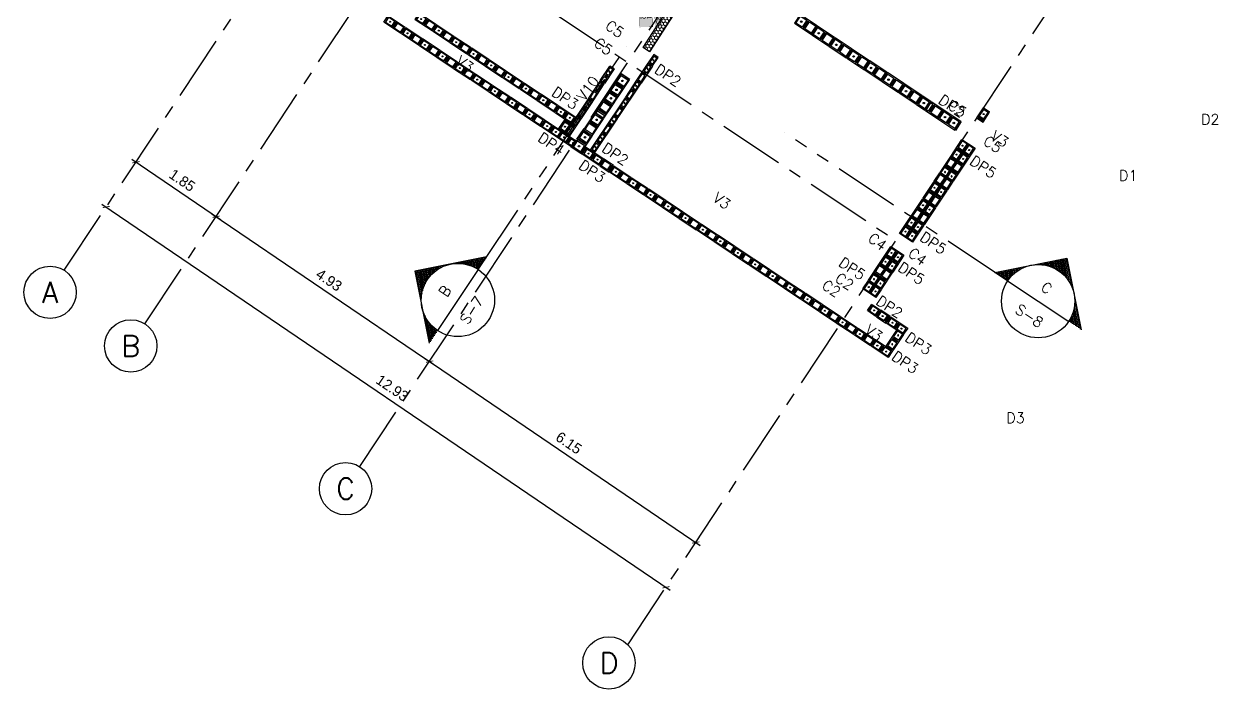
# Model space of a CAD drawing. Header units: metres. Extents: x -32.5 to 8.2, y -20.5 to 12.4.
# Drawn here: x -32.49 to -9.68, y -20.45 to -7.75 of the extents above; entities that cross this region are included whole.
import ezdxf
from ezdxf.enums import TextEntityAlignment as Align
from ezdxf.xclip import XClip

# ---------------------------------------------------------------- set-up
doc = ezdxf.new("R2010")
doc.units = ezdxf.units.M
doc.header["$XCLIPFRAME"] = 2
doc.linetypes.add('CENTER', pattern=[2, 1.25, -0.25, 0.25, -0.25])
doc.linetypes.add('PHANTOM', pattern=[2.5, 1.25, -0.25, 0.25, -0.25, 0.25, -0.25])
for name, color, linetype in [('block0.14', 1, 'Continuous'), ('BLOCK251', 1, 'Continuous'), ('BLOKS 008', 8, 'Continuous'), ('COTAS', 1, 'Continuous'), ('hatch', 8, 'Continuous'), ('N2 Muro de 15cm - Vano puerta', 2, 'Continuous'), ('N2 Muro de 15cm - Vano Ventana', 2, 'Continuous'), ('S-eje 002', 2, 'Continuous'), ('S-ejes 008', 8, 'CENTER'), ('S-secciones 005', 5, 'Continuous'), ('S-text 003', 3, 'Continuous'), ('S-text 004', 4, 'Continuous'), ('S-text 006', 6, 'Continuous'), ('TEX5', 4, 'Continuous')]:
    doc.layers.add(name, color=color, linetype=linetype)
doc.styles.add('carlos mini 02', font='calibri.ttf')
doc.styles.add('ROMANS', font='romans')
doc.styles.add('ROTULOS', font='GOTHIC.TTF')
doc.dimstyles.new('DIM_100_2', dxfattribs={"dimtxt": 0.2, "dimasz": 0.1, "dimexe": 0.1, "dimexo": 0.1, "dimgap": 0.15, "dimtad": 0, "dimzin": 0, "dimdsep": 46, "dimtxsty": 'ROTULOS', "dimblk": 'ARCHTICK', "dimcen": 0.1, "dimdle": 0.1, "dimclrd": 256, "dimclre": 256, "dimclrt": 1, "dimaunit": 1, "dimadec": 3, "dimazin": 0, "dimtfac": 1, "dimtix": 1, "dimtmove": 2, "dimatfit": 0, "dimldrblk": 'FLECHA', "dimfxl": 0.25, "dimtvp": 1, "dimtolj": 1, "dimtzin": 0, "dimlwd": -1, "dimlwe": -1, "dimarcsym": 0})

# ---------------------------------------------------------------- blocks, each defined once
blk = doc.blocks.new('*U73')
at = {"color": 251}
blk.add_lwpolyline([(135.551, -9.528), (135.751, -9.528)], dxfattribs=at)
for points in [[(135.551, -9.928), (135.751, -9.928), (135.751, -9.538), (135.551, -9.538)], [(135.731, -9.703), (135.571, -9.703), (135.571, -9.558), (135.731, -9.558)], [(135.731, -9.743), (135.571, -9.743), (135.571, -9.723), (135.731, -9.723)], [(135.731, -9.908), (135.571, -9.908), (135.571, -9.763), (135.731, -9.763)]]:
    blk.add_lwpolyline(points, close=True)
at = {"color": 3}
blk.add_circle((135.651, -9.835), 0.0144, dxfattribs=at)
blk = doc.blocks.new('*U72')
at = {"color": 251}
blk.add_lwpolyline([(135.551, -9.528), (135.751, -9.528)], dxfattribs=at)
for points in [[(135.551, -9.928), (135.751, -9.928), (135.751, -9.538), (135.551, -9.538)], [(135.731, -9.703), (135.571, -9.703), (135.571, -9.558), (135.731, -9.558)], [(135.731, -9.743), (135.571, -9.743), (135.571, -9.723), (135.731, -9.723)], [(135.731, -9.908), (135.571, -9.908), (135.571, -9.763), (135.731, -9.763)]]:
    blk.add_lwpolyline(points, close=True)
at = {"color": 3}
blk.add_circle((135.651, -9.835), 0.0144, dxfattribs=at)
blk = doc.blocks.new('*U71')
at = {"color": 251}
blk.add_lwpolyline([(135.551, -9.528), (135.751, -9.528)], dxfattribs=at)
for points in [[(135.551, -9.928), (135.751, -9.928), (135.751, -9.538), (135.551, -9.538)], [(135.731, -9.703), (135.571, -9.703), (135.571, -9.558), (135.731, -9.558)], [(135.731, -9.743), (135.571, -9.743), (135.571, -9.723), (135.731, -9.723)], [(135.731, -9.908), (135.571, -9.908), (135.571, -9.763), (135.731, -9.763)]]:
    blk.add_lwpolyline(points, close=True)
at = {"color": 3}
blk.add_circle((135.651, -9.835), 0.0144, dxfattribs=at)
blk = doc.blocks.new('*U70')
at = {"color": 251}
blk.add_lwpolyline([(135.551, -9.528), (135.751, -9.528)], dxfattribs=at)
for points in [[(135.551, -9.928), (135.751, -9.928), (135.751, -9.538), (135.551, -9.538)], [(135.731, -9.703), (135.571, -9.703), (135.571, -9.558), (135.731, -9.558)], [(135.731, -9.743), (135.571, -9.743), (135.571, -9.723), (135.731, -9.723)], [(135.731, -9.908), (135.571, -9.908), (135.571, -9.763), (135.731, -9.763)]]:
    blk.add_lwpolyline(points, close=True)
at = {"color": 3}
blk.add_circle((135.651, -9.835), 0.0144, dxfattribs=at)
blk = doc.blocks.new('*U69')
at = {"color": 251}
blk.add_lwpolyline([(135.551, -9.528), (135.751, -9.528)], dxfattribs=at)
for points in [[(135.551, -9.928), (135.751, -9.928), (135.751, -9.538), (135.551, -9.538)], [(135.731, -9.703), (135.571, -9.703), (135.571, -9.558), (135.731, -9.558)], [(135.731, -9.743), (135.571, -9.743), (135.571, -9.723), (135.731, -9.723)], [(135.731, -9.908), (135.571, -9.908), (135.571, -9.763), (135.731, -9.763)]]:
    blk.add_lwpolyline(points, close=True)
at = {"color": 3}
blk.add_circle((135.651, -9.835), 0.0144, dxfattribs=at)
blk = doc.blocks.new('*U68')
at = {"color": 251}
blk.add_lwpolyline([(135.551, -9.528), (135.751, -9.528)], dxfattribs=at)
for points in [[(135.551, -9.928), (135.751, -9.928), (135.751, -9.538), (135.551, -9.538)], [(135.731, -9.703), (135.571, -9.703), (135.571, -9.558), (135.731, -9.558)], [(135.731, -9.743), (135.571, -9.743), (135.571, -9.723), (135.731, -9.723)], [(135.731, -9.908), (135.571, -9.908), (135.571, -9.763), (135.731, -9.763)]]:
    blk.add_lwpolyline(points, close=True)
at = {"color": 3}
blk.add_circle((135.651, -9.835), 0.0144, dxfattribs=at)
blk = doc.blocks.new('*U67')
at = {"color": 251}
blk.add_lwpolyline([(135.551, -9.528), (135.751, -9.528)], dxfattribs=at)
for points in [[(135.551, -9.928), (135.751, -9.928), (135.751, -9.538), (135.551, -9.538)], [(135.731, -9.703), (135.571, -9.703), (135.571, -9.558), (135.731, -9.558)], [(135.731, -9.743), (135.571, -9.743), (135.571, -9.723), (135.731, -9.723)], [(135.731, -9.908), (135.571, -9.908), (135.571, -9.763), (135.731, -9.763)]]:
    blk.add_lwpolyline(points, close=True)
at = {"color": 3}
blk.add_circle((135.651, -9.835), 0.0144, dxfattribs=at)
blk = doc.blocks.new('*U66')
at = {"color": 251}
blk.add_lwpolyline([(135.551, -9.528), (135.751, -9.528)], dxfattribs=at)
for points in [[(135.551, -9.928), (135.751, -9.928), (135.751, -9.538), (135.551, -9.538)], [(135.731, -9.703), (135.571, -9.703), (135.571, -9.558), (135.731, -9.558)], [(135.731, -9.743), (135.571, -9.743), (135.571, -9.723), (135.731, -9.723)], [(135.731, -9.908), (135.571, -9.908), (135.571, -9.763), (135.731, -9.763)]]:
    blk.add_lwpolyline(points, close=True)
at = {"color": 3}
for centre in [(135.651, -9.63), (135.651, -9.835)]:
    blk.add_circle(centre, 0.0144, dxfattribs=at)
blk = doc.blocks.new('*U65')
at = {"color": 251}
blk.add_lwpolyline([(135.551, -9.528), (135.751, -9.528)], dxfattribs=at)
for points in [[(135.551, -9.928), (135.751, -9.928), (135.751, -9.538), (135.551, -9.538)], [(135.731, -9.703), (135.571, -9.703), (135.571, -9.558), (135.731, -9.558)], [(135.731, -9.743), (135.571, -9.743), (135.571, -9.723), (135.731, -9.723)], [(135.731, -9.908), (135.571, -9.908), (135.571, -9.763), (135.731, -9.763)]]:
    blk.add_lwpolyline(points, close=True)
at = {"color": 3}
blk.add_circle((135.651, -9.835), 0.0144, dxfattribs=at)
blk = doc.blocks.new('*U76')
at = {"color": 251}
blk.add_lwpolyline([(135.551, -9.528), (135.751, -9.528)], dxfattribs=at)
for points in [[(135.551, -9.928), (135.751, -9.928), (135.751, -9.538), (135.551, -9.538)], [(135.731, -9.703), (135.571, -9.703), (135.571, -9.558), (135.731, -9.558)], [(135.731, -9.743), (135.571, -9.743), (135.571, -9.723), (135.731, -9.723)], [(135.731, -9.908), (135.571, -9.908), (135.571, -9.763), (135.731, -9.763)]]:
    blk.add_lwpolyline(points, close=True)
at = {"color": 3}
for centre in [(135.651, -9.63), (135.651, -9.835)]:
    blk.add_circle(centre, 0.0144, dxfattribs=at)
blk = doc.blocks.new('*U77')
at = {"color": 251}
blk.add_lwpolyline([(135.551, -9.528), (135.751, -9.528)], dxfattribs=at)
for points in [[(135.551, -9.928), (135.751, -9.928), (135.751, -9.538), (135.551, -9.538)], [(135.731, -9.703), (135.571, -9.703), (135.571, -9.558), (135.731, -9.558)], [(135.731, -9.743), (135.571, -9.743), (135.571, -9.723), (135.731, -9.723)], [(135.731, -9.908), (135.571, -9.908), (135.571, -9.763), (135.731, -9.763)]]:
    blk.add_lwpolyline(points, close=True)
at = {"color": 3}
blk.add_circle((135.651, -9.63), 0.0144, dxfattribs=at)
blk = doc.blocks.new('*U78')
at = {"color": 251}
blk.add_lwpolyline([(135.551, -9.528), (135.751, -9.528)], dxfattribs=at)
for points in [[(135.551, -9.928), (135.751, -9.928), (135.751, -9.538), (135.551, -9.538)], [(135.731, -9.703), (135.571, -9.703), (135.571, -9.558), (135.731, -9.558)], [(135.731, -9.743), (135.571, -9.743), (135.571, -9.723), (135.731, -9.723)], [(135.731, -9.908), (135.571, -9.908), (135.571, -9.763), (135.731, -9.763)]]:
    blk.add_lwpolyline(points, close=True)
blk = doc.blocks.new('*U80')
at = {"color": 251}
blk.add_lwpolyline([(135.551, -9.528), (135.751, -9.528)], dxfattribs=at)
for points in [[(135.551, -9.928), (135.751, -9.928), (135.751, -9.538), (135.551, -9.538)], [(135.731, -9.703), (135.571, -9.703), (135.571, -9.558), (135.731, -9.558)], [(135.731, -9.743), (135.571, -9.743), (135.571, -9.723), (135.731, -9.723)], [(135.731, -9.908), (135.571, -9.908), (135.571, -9.763), (135.731, -9.763)]]:
    blk.add_lwpolyline(points, close=True)
at = {"color": 3}
for centre in [(135.651, -9.63), (135.651, -9.835)]:
    blk.add_circle(centre, 0.0144, dxfattribs=at)
blk = doc.blocks.new('*U79')
blk.add_line((135.751, -9.733), (135.551, -9.733))
at = {"color": 251}
blk.add_lwpolyline([(135.551, -9.528), (135.751, -9.528)], dxfattribs=at)
for points in [[(135.751, -9.733), (135.751, -9.538), (135.551, -9.538), (135.551, -9.733)], [(135.571, -9.733), (135.571, -9.723), (135.731, -9.723), (135.731, -9.733)]]:
    blk.add_lwpolyline(points)
blk.add_lwpolyline([(135.731, -9.703), (135.571, -9.703), (135.571, -9.558), (135.731, -9.558)], close=True)
at = {"color": 3}
blk.add_circle((135.651, -9.63), 0.0144, dxfattribs=at)
blk = doc.blocks.new('*U89')
for points in [[(-0.075, 0.4), (0.075, 0.4), (0.075, 0.01), (-0.075, 0.01)], [(0.055, 0.38), (-0.055, 0.38), (-0.055, 0.235), (0.055, 0.235)], [(0.055, 0.215), (-0.055, 0.215), (-0.055, 0.195), (0.055, 0.195)], [(0.055, 0.175), (-0.055, 0.175), (-0.055, 0.03), (0.055, 0.03)]]:
    blk.add_lwpolyline(points, close=True)
blk = doc.blocks.new('*U109')
for points in [[(-0.075, 0.4), (0.075, 0.4), (0.075, 0.21), (-0.075, 0.21)], [(0.055, 0.38), (-0.055, 0.38), (-0.055, 0.235), (0.055, 0.235)]]:
    blk.add_lwpolyline(points, close=True)
at = {"color": 251}
blk.add_lwpolyline([(-0.075, 0.2), (0.075, 0.2)], dxfattribs=at)
blk.add_lwpolyline([(0.055, 0.21), (0.055, 0.215), (-0.055, 0.215), (-0.055, 0.21)])
at = {"color": 3}
blk.add_circle((0, 0.307), 0.00953, dxfattribs=at)
blk = doc.blocks.new('*U110')
for points in [[(-0.075, 0.4), (0.075, 0.4), (0.075, 0.01), (-0.075, 0.01)], [(0.055, 0.38), (-0.055, 0.38), (-0.055, 0.235), (0.055, 0.235)], [(0.055, 0.215), (-0.055, 0.215), (-0.055, 0.195), (0.055, 0.195)], [(0.055, 0.175), (-0.055, 0.175), (-0.055, 0.03), (0.055, 0.03)]]:
    blk.add_lwpolyline(points, close=True)
at = {"color": 251}
blk.add_lwpolyline([(-0.075, 0), (0.075, 0)], dxfattribs=at)
at = {"color": 3}
for centre in [(0, 0.307), (0, 0.102)]:
    blk.add_circle(centre, 0.00953, dxfattribs=at)
blk = doc.blocks.new('*U111')
for points in [[(-0.075, 0.4), (0.075, 0.4), (0.075, 0.01), (-0.075, 0.01)], [(0.055, 0.38), (-0.055, 0.38), (-0.055, 0.235), (0.055, 0.235)], [(0.055, 0.215), (-0.055, 0.215), (-0.055, 0.195), (0.055, 0.195)], [(0.055, 0.175), (-0.055, 0.175), (-0.055, 0.03), (0.055, 0.03)]]:
    blk.add_lwpolyline(points, close=True)
at = {"color": 3}
blk.add_circle((0, 0.307), 0.00953, dxfattribs=at)
blk = doc.blocks.new('*U112')
for points in [[(-0.075, 0.4), (0.075, 0.4), (0.075, 0.01), (-0.075, 0.01)], [(0.055, 0.38), (-0.055, 0.38), (-0.055, 0.235), (0.055, 0.235)], [(0.055, 0.215), (-0.055, 0.215), (-0.055, 0.195), (0.055, 0.195)], [(0.055, 0.175), (-0.055, 0.175), (-0.055, 0.03), (0.055, 0.03)]]:
    blk.add_lwpolyline(points, close=True)
at = {"color": 251}
blk.add_lwpolyline([(-0.075, 0), (0.075, 0)], dxfattribs=at)
at = {"color": 3}
for centre in [(0, 0.307), (0, 0.102)]:
    blk.add_circle(centre, 0.00953, dxfattribs=at)
blk = doc.blocks.new('*U113')
for points in [[(-0.075, 0.4), (0.075, 0.4), (0.075, 0.01), (-0.075, 0.01)], [(0.055, 0.38), (-0.055, 0.38), (-0.055, 0.235), (0.055, 0.235)], [(0.055, 0.215), (-0.055, 0.215), (-0.055, 0.195), (0.055, 0.195)], [(0.055, 0.175), (-0.055, 0.175), (-0.055, 0.03), (0.055, 0.03)]]:
    blk.add_lwpolyline(points, close=True)
at = {"color": 251}
blk.add_lwpolyline([(-0.075, 0), (0.075, 0)], dxfattribs=at)
at = {"color": 3}
blk.add_circle((0, 0.102), 0.00953, dxfattribs=at)
blk = doc.blocks.new('*U114')
for points in [[(-0.075, 0.4), (0.075, 0.4), (0.075, 0.01), (-0.075, 0.01)], [(0.055, 0.38), (-0.055, 0.38), (-0.055, 0.235), (0.055, 0.235)], [(0.055, 0.215), (-0.055, 0.215), (-0.055, 0.195), (0.055, 0.195)], [(0.055, 0.175), (-0.055, 0.175), (-0.055, 0.03), (0.055, 0.03)]]:
    blk.add_lwpolyline(points, close=True)
at = {"color": 251}
blk.add_lwpolyline([(-0.075, 0), (0.075, 0)], dxfattribs=at)
at = {"color": 3}
blk.add_circle((0, 0.102), 0.00953, dxfattribs=at)
blk = doc.blocks.new('*U115')
for points in [[(-0.075, 0.4), (0.075, 0.4), (0.075, 0.21), (-0.075, 0.21)], [(0.055, 0.38), (-0.055, 0.38), (-0.055, 0.235), (0.055, 0.235)]]:
    blk.add_lwpolyline(points, close=True)
at = {"color": 251}
blk.add_lwpolyline([(-0.075, 0.2), (0.075, 0.2)], dxfattribs=at)
blk.add_lwpolyline([(0.055, 0.21), (0.055, 0.215), (-0.055, 0.215), (-0.055, 0.21)])
blk = doc.blocks.new('*U116')
for points in [[(-0.075, 0.4), (0.075, 0.4), (0.075, 0.01), (-0.075, 0.01)], [(0.055, 0.38), (-0.055, 0.38), (-0.055, 0.235), (0.055, 0.235)], [(0.055, 0.215), (-0.055, 0.215), (-0.055, 0.195), (0.055, 0.195)], [(0.055, 0.175), (-0.055, 0.175), (-0.055, 0.03), (0.055, 0.03)]]:
    blk.add_lwpolyline(points, close=True)
at = {"color": 251}
blk.add_lwpolyline([(-0.075, 0), (0.075, 0)], dxfattribs=at)
at = {"color": 3}
for centre in [(0, 0.307), (0, 0.102)]:
    blk.add_circle(centre, 0.00953, dxfattribs=at)
blk = doc.blocks.new('*U117')
for points in [[(-0.075, 0.4), (0.075, 0.4), (0.075, 0.01), (-0.075, 0.01)], [(0.055, 0.38), (-0.055, 0.38), (-0.055, 0.235), (0.055, 0.235)], [(0.055, 0.215), (-0.055, 0.215), (-0.055, 0.195), (0.055, 0.195)], [(0.055, 0.175), (-0.055, 0.175), (-0.055, 0.03), (0.055, 0.03)]]:
    blk.add_lwpolyline(points, close=True)
at = {"color": 251}
blk.add_lwpolyline([(-0.075, 0), (0.075, 0)], dxfattribs=at)
at = {"color": 3}
blk.add_circle((0, 0.102), 0.00953, dxfattribs=at)
blk = doc.blocks.new('*U118')
for points in [[(-0.075, 0.4), (0.075, 0.4), (0.075, 0.01), (-0.075, 0.01)], [(0.055, 0.38), (-0.055, 0.38), (-0.055, 0.235), (0.055, 0.235)], [(0.055, 0.215), (-0.055, 0.215), (-0.055, 0.195), (0.055, 0.195)], [(0.055, 0.175), (-0.055, 0.175), (-0.055, 0.03), (0.055, 0.03)]]:
    blk.add_lwpolyline(points, close=True)
at = {"color": 251}
blk.add_lwpolyline([(-0.075, 0), (0.075, 0)], dxfattribs=at)
at = {"color": 3}
blk.add_circle((0, 0.102), 0.00953, dxfattribs=at)
blk = doc.blocks.new('*U119')
for points in [[(-0.075, 0.4), (0.075, 0.4), (0.075, 0.01), (-0.075, 0.01)], [(0.055, 0.38), (-0.055, 0.38), (-0.055, 0.235), (0.055, 0.235)], [(0.055, 0.215), (-0.055, 0.215), (-0.055, 0.195), (0.055, 0.195)], [(0.055, 0.175), (-0.055, 0.175), (-0.055, 0.03), (0.055, 0.03)]]:
    blk.add_lwpolyline(points, close=True)
at = {"color": 251}
blk.add_lwpolyline([(-0.075, 0), (0.075, 0)], dxfattribs=at)
at = {"color": 3}
for centre in [(0, 0.307), (0, 0.102)]:
    blk.add_circle(centre, 0.00953, dxfattribs=at)
blk = doc.blocks.new('*U120')
for points in [[(-0.075, 0.4), (0.075, 0.4), (0.075, 0.01), (-0.075, 0.01)], [(0.055, 0.38), (-0.055, 0.38), (-0.055, 0.235), (0.055, 0.235)], [(0.055, 0.215), (-0.055, 0.215), (-0.055, 0.195), (0.055, 0.195)], [(0.055, 0.175), (-0.055, 0.175), (-0.055, 0.03), (0.055, 0.03)]]:
    blk.add_lwpolyline(points, close=True)
at = {"color": 3}
blk.add_circle((0, 0.307), 0.00953, dxfattribs=at)
blk = doc.blocks.new('*U121')
for points in [[(-0.075, 0.4), (0.075, 0.4), (0.075, 0.01), (-0.075, 0.01)], [(0.055, 0.38), (-0.055, 0.38), (-0.055, 0.235), (0.055, 0.235)], [(0.055, 0.215), (-0.055, 0.215), (-0.055, 0.195), (0.055, 0.195)], [(0.055, 0.175), (-0.055, 0.175), (-0.055, 0.03), (0.055, 0.03)]]:
    blk.add_lwpolyline(points, close=True)
at = {"color": 251}
blk.add_lwpolyline([(-0.075, 0), (0.075, 0)], dxfattribs=at)
at = {"color": 3}
for centre in [(0, 0.307), (0, 0.102)]:
    blk.add_circle(centre, 0.00953, dxfattribs=at)
blk = doc.blocks.new('*U122')
for points in [[(-0.075, 0.4), (0.075, 0.4), (0.075, 0.01), (-0.075, 0.01)], [(0.055, 0.38), (-0.055, 0.38), (-0.055, 0.235), (0.055, 0.235)], [(0.055, 0.215), (-0.055, 0.215), (-0.055, 0.195), (0.055, 0.195)], [(0.055, 0.175), (-0.055, 0.175), (-0.055, 0.03), (0.055, 0.03)]]:
    blk.add_lwpolyline(points, close=True)
at = {"color": 251}
blk.add_lwpolyline([(-0.075, 0), (0.075, 0)], dxfattribs=at)
at = {"color": 3}
for centre in [(0, 0.307), (0, 0.102)]:
    blk.add_circle(centre, 0.00953, dxfattribs=at)
blk = doc.blocks.new('*U128')
for points in [[(-0.075, 0.4), (0.075, 0.4), (0.075, 0.01), (-0.075, 0.01)], [(0.055, 0.38), (-0.055, 0.38), (-0.055, 0.235), (0.055, 0.235)], [(0.055, 0.215), (-0.055, 0.215), (-0.055, 0.195), (0.055, 0.195)], [(0.055, 0.175), (-0.055, 0.175), (-0.055, 0.03), (0.055, 0.03)]]:
    blk.add_lwpolyline(points, close=True)
at = {"color": 3}
blk.add_circle((0, 0.307), 0.00953, dxfattribs=at)
blk = doc.blocks.new('*U129')
for points in [[(-0.075, 0.4), (0.075, 0.4), (0.075, 0.01), (-0.075, 0.01)], [(0.055, 0.38), (-0.055, 0.38), (-0.055, 0.235), (0.055, 0.235)], [(0.055, 0.215), (-0.055, 0.215), (-0.055, 0.195), (0.055, 0.195)], [(0.055, 0.175), (-0.055, 0.175), (-0.055, 0.03), (0.055, 0.03)]]:
    blk.add_lwpolyline(points, close=True)
at = {"color": 251}
blk.add_lwpolyline([(-0.075, 0), (0.075, 0)], dxfattribs=at)
at = {"color": 3}
for centre in [(0, 0.307), (0, 0.102)]:
    blk.add_circle(centre, 0.00953, dxfattribs=at)
blk = doc.blocks.new('*U127')
for points in [[(-0.075, 0.4), (0.075, 0.4), (0.075, 0.21), (-0.075, 0.21)], [(0.055, 0.38), (-0.055, 0.38), (-0.055, 0.235), (0.055, 0.235)]]:
    blk.add_lwpolyline(points, close=True)
at = {"color": 251}
blk.add_lwpolyline([(-0.075, 0.2), (0.075, 0.2)], dxfattribs=at)
blk.add_lwpolyline([(0.055, 0.21), (0.055, 0.215), (-0.055, 0.215), (-0.055, 0.21)])
at = {"color": 3}
blk.add_circle((0, 0.307), 0.00953, dxfattribs=at)
blk = doc.blocks.new('*U130')
for points in [[(-0.075, 0.4), (0.075, 0.4), (0.075, 0.01), (-0.075, 0.01)], [(0.055, 0.38), (-0.055, 0.38), (-0.055, 0.235), (0.055, 0.235)], [(0.055, 0.215), (-0.055, 0.215), (-0.055, 0.195), (0.055, 0.195)], [(0.055, 0.175), (-0.055, 0.175), (-0.055, 0.03), (0.055, 0.03)]]:
    blk.add_lwpolyline(points, close=True)
at = {"color": 251}
blk.add_lwpolyline([(-0.075, 0), (0.075, 0)], dxfattribs=at)
at = {"color": 3}
for centre in [(0, 0.307), (0, 0.102)]:
    blk.add_circle(centre, 0.00953, dxfattribs=at)
blk = doc.blocks.new('*U312')
for points in [[(-0.05, 0.4), (0.05, 0.4), (0.05, 0.01), (-0.05, 0.01)], [(0.03, 0.38), (-0.03, 0.38), (-0.03, 0.235), (0.03, 0.235)], [(0.03, 0.215), (-0.03, 0.215), (-0.03, 0.195), (0.03, 0.195)], [(0.03, 0.175), (-0.03, 0.175), (-0.03, 0.03), (0.03, 0.03)]]:
    blk.add_lwpolyline(points, close=True)
at = {"color": 251}
blk.add_lwpolyline([(-0.05, 0), (0.05, 0)], dxfattribs=at)
at = {"color": 3}
for centre in [(0, 0.307), (0, 0.102)]:
    blk.add_circle(centre, 0.00953, dxfattribs=at)
blk = doc.blocks.new('*U314')
for points in [[(-0.05, 0.4), (0.05, 0.4), (0.05, 0.01), (-0.05, 0.01)], [(0.03, 0.38), (-0.03, 0.38), (-0.03, 0.235), (0.03, 0.235)], [(0.03, 0.215), (-0.03, 0.215), (-0.03, 0.195), (0.03, 0.195)], [(0.03, 0.175), (-0.03, 0.175), (-0.03, 0.03), (0.03, 0.03)]]:
    blk.add_lwpolyline(points, close=True)
at = {"color": 251}
blk.add_lwpolyline([(-0.05, 0), (0.05, 0)], dxfattribs=at)
at = {"color": 3}
blk.add_circle((0, 0.307), 0.00953, dxfattribs=at)
blk = doc.blocks.new('*U315')
for points in [[(-0.05, 0.4), (0.05, 0.4), (0.05, 0.01), (-0.05, 0.01)], [(0.03, 0.38), (-0.03, 0.38), (-0.03, 0.235), (0.03, 0.235)], [(0.03, 0.215), (-0.03, 0.215), (-0.03, 0.195), (0.03, 0.195)], [(0.03, 0.175), (-0.03, 0.175), (-0.03, 0.03), (0.03, 0.03)]]:
    blk.add_lwpolyline(points, close=True)
at = {"color": 251}
blk.add_lwpolyline([(-0.05, 0), (0.05, 0)], dxfattribs=at)
at = {"color": 3}
blk.add_circle((0, 0.307), 0.00953, dxfattribs=at)
blk = doc.blocks.new('*U316')
for points in [[(-0.05, 0.4), (0.05, 0.4), (0.05, 0.01), (-0.05, 0.01)], [(0.03, 0.38), (-0.03, 0.38), (-0.03, 0.235), (0.03, 0.235)], [(0.03, 0.215), (-0.03, 0.215), (-0.03, 0.195), (0.03, 0.195)], [(0.03, 0.175), (-0.03, 0.175), (-0.03, 0.03), (0.03, 0.03)]]:
    blk.add_lwpolyline(points, close=True)
at = {"color": 251}
blk.add_lwpolyline([(-0.05, 0), (0.05, 0)], dxfattribs=at)
at = {"color": 3}
blk.add_circle((0, 0.307), 0.00953, dxfattribs=at)
blk = doc.blocks.new('*U313')
for points in [[(-0.05, 0.4), (0.05, 0.4), (0.05, 0.21), (-0.05, 0.21)], [(0.03, 0.38), (-0.03, 0.38), (-0.03, 0.235), (0.03, 0.235)]]:
    blk.add_lwpolyline(points, close=True)
at = {"color": 251}
blk.add_lwpolyline([(-0.05, 0.2), (0.05, 0.2)], dxfattribs=at)
blk.add_lwpolyline([(0.03, 0.21), (0.03, 0.215), (-0.03, 0.215), (-0.03, 0.21)])
at = {"color": 3}
blk.add_circle((0, 0.307), 0.00953, dxfattribs=at)
blk = doc.blocks.new('*U318')
for points in [[(-0.05, 0.4), (0.05, 0.4), (0.05, 0.01), (-0.05, 0.01)], [(0.03, 0.38), (-0.03, 0.38), (-0.03, 0.235), (0.03, 0.235)], [(0.03, 0.215), (-0.03, 0.215), (-0.03, 0.195), (0.03, 0.195)], [(0.03, 0.175), (-0.03, 0.175), (-0.03, 0.03), (0.03, 0.03)]]:
    blk.add_lwpolyline(points, close=True)
at = {"color": 251}
blk.add_lwpolyline([(-0.05, 0), (0.05, 0)], dxfattribs=at)
at = {"color": 3}
blk.add_circle((0, 0.307), 0.00953, dxfattribs=at)
blk = doc.blocks.new('*U319')
for points in [[(-0.05, 0.4), (0.05, 0.4), (0.05, 0.01), (-0.05, 0.01)], [(0.03, 0.38), (-0.03, 0.38), (-0.03, 0.235), (0.03, 0.235)], [(0.03, 0.215), (-0.03, 0.215), (-0.03, 0.195), (0.03, 0.195)], [(0.03, 0.175), (-0.03, 0.175), (-0.03, 0.03), (0.03, 0.03)]]:
    blk.add_lwpolyline(points, close=True)
at = {"color": 251}
blk.add_lwpolyline([(-0.05, 0), (0.05, 0)], dxfattribs=at)
at = {"color": 3}
blk.add_circle((0, 0.307), 0.00953, dxfattribs=at)
blk = doc.blocks.new('*U317')
for points in [[(-0.05, 0.4), (0.05, 0.4), (0.05, 0.01), (-0.05, 0.01)], [(0.03, 0.38), (-0.03, 0.38), (-0.03, 0.235), (0.03, 0.235)], [(0.03, 0.215), (-0.03, 0.215), (-0.03, 0.195), (0.03, 0.195)], [(0.03, 0.175), (-0.03, 0.175), (-0.03, 0.03), (0.03, 0.03)]]:
    blk.add_lwpolyline(points, close=True)
at = {"color": 251}
blk.add_lwpolyline([(-0.05, 0), (0.05, 0)], dxfattribs=at)
at = {"color": 3}
blk.add_circle((0, 0.307), 0.00953, dxfattribs=at)
blk = doc.blocks.new('*U320')
for points in [[(-0.05, 0.4), (0.05, 0.4), (0.05, 0.01), (-0.05, 0.01)], [(0.03, 0.38), (-0.03, 0.38), (-0.03, 0.235), (0.03, 0.235)], [(0.03, 0.215), (-0.03, 0.215), (-0.03, 0.195), (0.03, 0.195)], [(0.03, 0.175), (-0.03, 0.175), (-0.03, 0.03), (0.03, 0.03)]]:
    blk.add_lwpolyline(points, close=True)
at = {"color": 251}
blk.add_lwpolyline([(-0.05, 0), (0.05, 0)], dxfattribs=at)
at = {"color": 3}
blk.add_circle((0, 0.307), 0.00953, dxfattribs=at)
blk = doc.blocks.new('*U325')
blk.add_line((135.751, -9.733), (135.551, -9.733))
at = {"color": 251}
blk.add_lwpolyline([(135.551, -9.528), (135.751, -9.528)], dxfattribs=at)
for points in [[(135.751, -9.733), (135.751, -9.538), (135.551, -9.538), (135.551, -9.733)], [(135.571, -9.733), (135.571, -9.723), (135.731, -9.723), (135.731, -9.733)]]:
    blk.add_lwpolyline(points)
blk.add_lwpolyline([(135.731, -9.703), (135.571, -9.703), (135.571, -9.558), (135.731, -9.558)], close=True)
at = {"color": 3}
blk.add_circle((135.651, -9.63), 0.0144, dxfattribs=at)
blk = doc.blocks.new('*U347')
for points in [[(-0.075, 0.4), (0.075, 0.4), (0.075, 0.01), (-0.075, 0.01)], [(0.055, 0.38), (-0.055, 0.38), (-0.055, 0.235), (0.055, 0.235)], [(0.055, 0.215), (-0.055, 0.215), (-0.055, 0.195), (0.055, 0.195)], [(0.055, 0.175), (-0.055, 0.175), (-0.055, 0.03), (0.055, 0.03)]]:
    blk.add_lwpolyline(points, close=True)
at = {"color": 3}
blk.add_circle((0, 0.307), 0.00953, dxfattribs=at)
blk = doc.blocks.new('*U388')
for points in [[(-0.075, 0.4), (0.075, 0.4), (0.075, 0.01), (-0.075, 0.01)], [(0.055, 0.38), (-0.055, 0.38), (-0.055, 0.235), (0.055, 0.235)], [(0.055, 0.215), (-0.055, 0.215), (-0.055, 0.195), (0.055, 0.195)], [(0.055, 0.175), (-0.055, 0.175), (-0.055, 0.03), (0.055, 0.03)]]:
    blk.add_lwpolyline(points, close=True)
at = {"color": 251}
blk.add_lwpolyline([(-0.075, 0), (0.075, 0)], dxfattribs=at)
at = {"color": 3}
for centre in [(0, 0.307), (0, 0.102)]:
    blk.add_circle(centre, 0.00953, dxfattribs=at)
blk = doc.blocks.new('_ArchTick')
at = {"color": 0, "linetype": 'ByBlock', "lineweight": -2, "const_width": 0.15}
blk.add_lwpolyline([(-0.5, -0.5), (0.5, 0.5)], dxfattribs=at)
blk = doc.blocks.new('*D489')
at = {"layer": 'COTAS', "transparency": 16777216}
blk.add_line((-30.997, -11.19), (-20.14, -18.566), dxfattribs=at)
at = {"layer": 'Defpoints', "color": 0, "transparency": 16777216}
for p in [(-30.914, -11.246), (-20.223, -18.51), (-20.223, -18.51)]:
    blk.add_point(p, dxfattribs=at)
at = {"layer": 'COTAS', "transparency": 16777216, "xscale": 0.1, "yscale": 0.1, "zscale": 0.1}
for p, rotation in [((-30.914, -11.246), 145.8063200746141), ((-20.223, -18.51), 325.8063200746141)]:
    blk.add_blockref('_ArchTick', p, dxfattribs=dict(at, rotation=rotation))
at = {"layer": 'COTAS', "color": 1, "transparency": 16777216, "insert": (-25.451, -14.704), "char_height": 0.2, "attachment_point": 5, "rotation": 325.8063, "style": 'ROTULOS'}
blk.add_mtext('\\A1;12.93', dxfattribs=at)
blk = doc.blocks.new('FLECHA')
h = blk.add_hatch(color=256)
edge = h.paths.add_edge_path()
edge.add_line((-0.76, -0.72), (-0.35, 0))
edge.add_line((-0.35, 0), (-0.76, 0.72))
edge.add_arc((-0.63, 0.79), 0.15, 30, 210, ccw=False)
edge.add_line((-0.5, 0.87), (0, 0))
edge.add_line((0, 0), (-0.5, -0.87))
edge.add_arc((-0.63, -0.79), 0.15, 150, 330, ccw=False)
blk.add_line((-0.35, 0), (-1.83, 0))
blk.add_lwpolyline([(-0.76, -0.72), (-0.35, 0), (-0.76, 0.72, -1), (-0.5, 0.87), (0, 0), (-0.5, -0.87, -1)], format="xyb", close=True)
blk = doc.blocks.new('*D490')
at = {"layer": 'COTAS', "transparency": 16777216}
blk.add_line((-30.429, -10.335), (-28.733, -11.488), dxfattribs=at)
at = {"layer": 'Defpoints', "color": 0, "transparency": 16777216}
for p in [(-30.346, -10.391), (-28.816, -11.432), (-28.816, -11.432)]:
    blk.add_point(p, dxfattribs=at)
at = {"layer": 'COTAS', "transparency": 16777216, "xscale": 0.1, "yscale": 0.1, "zscale": 0.1}
for p, rotation in [((-30.346, -10.391), 145.7743871857196), ((-28.816, -11.432), 325.7743871857195)]:
    blk.add_blockref('_ArchTick', p, dxfattribs=dict(at, rotation=rotation))
at = {"layer": 'COTAS', "color": 1, "transparency": 16777216, "insert": (-29.463, -10.738), "char_height": 0.2, "attachment_point": 5, "rotation": 325.7744, "style": 'ROTULOS'}
blk.add_mtext('\\A1;1.85', dxfattribs=at)
blk = doc.blocks.new('*D491')
at = {"layer": 'COTAS', "transparency": 16777216}
blk.add_line((-28.899, -11.376), (-24.656, -14.255), dxfattribs=at)
at = {"layer": 'Defpoints', "color": 0, "transparency": 16777216}
for p in [(-28.816, -11.432), (-24.739, -14.199), (-24.739, -14.199)]:
    blk.add_point(p, dxfattribs=at)
at = {"layer": 'COTAS', "transparency": 16777216, "xscale": 0.1, "yscale": 0.1, "zscale": 0.1}
for p, rotation in [((-28.816, -11.432), 145.8317449454892), ((-24.739, -14.199), 325.8317449454892)]:
    blk.add_blockref('_ArchTick', p, dxfattribs=dict(at, rotation=rotation))
at = {"layer": 'COTAS', "color": 1, "transparency": 16777216, "insert": (-26.66, -12.642), "char_height": 0.2, "attachment_point": 5, "rotation": 325.8317, "style": 'ROTULOS'}
blk.add_mtext('\\A1;4.93', dxfattribs=at)
blk = doc.blocks.new('*D492')
at = {"layer": 'COTAS', "transparency": 16777216}
blk.add_line((-24.822, -14.143), (-19.571, -17.71), dxfattribs=at)
at = {"layer": 'Defpoints', "color": 0, "transparency": 16777216}
for p in [(-24.739, -14.199), (-19.654, -17.654), (-19.654, -17.654)]:
    blk.add_point(p, dxfattribs=at)
at = {"layer": 'COTAS', "transparency": 16777216, "xscale": 0.1, "yscale": 0.1, "zscale": 0.1}
for p, rotation in [((-24.739, -14.199), 145.8063200746141), ((-19.654, -17.654), 325.8063200746141)]:
    blk.add_blockref('_ArchTick', p, dxfattribs=dict(at, rotation=rotation))
at = {"layer": 'COTAS', "color": 1, "transparency": 16777216, "insert": (-22.079, -15.753), "char_height": 0.2, "attachment_point": 5, "rotation": 325.8063, "style": 'ROTULOS'}
blk.add_mtext('\\A1;6.15', dxfattribs=at)
blk = doc.blocks.new('*X479')
at = {"color": 0}
for p, q in [((2.824, 0.578), (2.834, 0.589)), ((2.832, 0.57), (2.852, 0.589)), ((2.841, 0.561), (2.87, 0.589)), ((2.85, 0.552), (2.887, 0.589)), ((2.859, 0.543), (2.905, 0.589)), ((2.868, 0.534), (2.923, 0.589)), ((2.877, 0.525), (2.94, 0.589)), ((2.885, 0.517), (2.958, 0.589)), ((2.894, 0.508), (2.958, 0.572)), ((3.607, 0.407), (3.789, 0.589)), ((3.627, 0.445), (3.771, 0.589)), ((3.638, 0.474), (3.753, 0.589)), ((3.646, 0.5), (3.736, 0.589)), ((3.651, 0.523), (3.718, 0.589)), ((3.655, 0.544), (3.7, 0.589)), ((3.657, 0.563), (3.683, 0.589)), ((3.658, 0.582), (3.665, 0.589)), ((2.903, 0.499), (2.96, 0.555)), ((2.912, 0.49), (2.961, 0.54)), ((2.921, 0.481), (2.964, 0.524)), ((2.93, 0.472), (2.967, 0.51)), ((2.938, 0.464), (2.971, 0.496)), ((2.947, 0.455), (2.975, 0.482)), ((2.956, 0.446), (2.979, 0.469)), ((2.965, 0.437), (2.984, 0.456)), ((2.974, 0.428), (2.989, 0.444)), ((2.983, 0.419), (2.995, 0.432)), ((2.991, 0.411), (3.001, 0.42)), ((3, 0.402), (3.008, 0.409)), ((3.009, 0.393), (3.015, 0.398)), ((3.018, 0.384), (3.022, 0.388)), ((3.098, 0.304), (3.1, 0.307)), ((3.106, 0.296), (3.111, 0.3)), ((3.115, 0.287), (3.121, 0.293)), ((3.124, 0.278), (3.132, 0.286)), ((3.133, 0.269), (3.144, 0.28)), ((3.142, 0.26), (3.156, 0.274)), ((3.151, 0.251), (3.168, 0.268)), ((3.159, 0.243), (3.18, 0.263)), ((3.168, 0.234), (3.193, 0.259)), ((3.177, 0.225), (3.206, 0.254)), ((3.186, 0.216), (3.22, 0.25)), ((3.195, 0.207), (3.234, 0.247)), ((3.204, 0.198), (3.249, 0.244)), ((3.212, 0.19), (3.265, 0.242)), ((3.221, 0.181), (3.281, 0.24)), ((3.23, 0.172), (3.298, 0.239)), ((3.239, 0.163), (3.315, 0.239)), ((3.248, 0.154), (3.334, 0.24)), ((3.257, 0.145), (3.353, 0.242)), ((3.265, 0.137), (3.374, 0.246)), ((3.274, 0.128), (3.397, 0.251)), ((3.283, 0.119), (3.423, 0.259)), ((3.292, 0.11), (3.452, 0.27)), ((3.301, 0.101), (3.49, 0.29))]:
    blk.add_line(p, q, dxfattribs=at)
blk = doc.blocks.new('*X480')
at = {"color": 0}
for p, q in [((2.824, 0.578), (2.834, 0.589)), ((2.832, 0.57), (2.852, 0.589)), ((2.841, 0.561), (2.87, 0.589)), ((2.85, 0.552), (2.887, 0.589)), ((2.859, 0.543), (2.905, 0.589)), ((2.868, 0.534), (2.923, 0.589)), ((2.877, 0.525), (2.94, 0.589)), ((2.885, 0.517), (2.958, 0.589)), ((2.894, 0.508), (2.958, 0.572)), ((3.607, 0.407), (3.789, 0.589)), ((3.627, 0.445), (3.771, 0.589)), ((3.638, 0.474), (3.753, 0.589)), ((3.646, 0.5), (3.736, 0.589)), ((3.651, 0.523), (3.718, 0.589)), ((3.655, 0.544), (3.7, 0.589)), ((3.657, 0.563), (3.683, 0.589)), ((3.658, 0.582), (3.665, 0.589)), ((2.903, 0.499), (2.96, 0.555)), ((2.912, 0.49), (2.961, 0.54)), ((2.921, 0.481), (2.964, 0.524)), ((2.93, 0.472), (2.967, 0.51)), ((2.938, 0.464), (2.971, 0.496)), ((2.947, 0.455), (2.975, 0.482)), ((2.956, 0.446), (2.979, 0.469)), ((2.965, 0.437), (2.984, 0.456)), ((2.974, 0.428), (2.989, 0.444)), ((2.983, 0.419), (2.995, 0.432)), ((2.991, 0.411), (3.001, 0.42)), ((3, 0.402), (3.008, 0.409)), ((3.009, 0.393), (3.015, 0.398)), ((3.018, 0.384), (3.022, 0.388)), ((3.098, 0.304), (3.1, 0.307)), ((3.106, 0.296), (3.111, 0.3)), ((3.115, 0.287), (3.121, 0.293)), ((3.124, 0.278), (3.132, 0.286)), ((3.133, 0.269), (3.144, 0.28)), ((3.142, 0.26), (3.156, 0.274)), ((3.151, 0.251), (3.168, 0.268)), ((3.159, 0.243), (3.18, 0.263)), ((3.168, 0.234), (3.193, 0.259)), ((3.177, 0.225), (3.206, 0.254)), ((3.186, 0.216), (3.22, 0.25)), ((3.195, 0.207), (3.234, 0.247)), ((3.204, 0.198), (3.249, 0.244)), ((3.212, 0.19), (3.265, 0.242)), ((3.221, 0.181), (3.281, 0.24)), ((3.23, 0.172), (3.298, 0.239)), ((3.239, 0.163), (3.315, 0.239)), ((3.248, 0.154), (3.334, 0.24)), ((3.257, 0.145), (3.353, 0.242)), ((3.265, 0.137), (3.374, 0.246)), ((3.274, 0.128), (3.397, 0.251)), ((3.283, 0.119), (3.423, 0.259)), ((3.292, 0.11), (3.452, 0.27)), ((3.301, 0.101), (3.49, 0.29))]:
    blk.add_line(p, q, dxfattribs=at)
blk = doc.blocks.new('*U911')
at = {"linetype": 'Continuous', "lineweight": 0}
h = blk.add_hatch(dxfattribs=at)
h.set_pattern_fill('HONEY', color=256, scale=0.01, angle=-3.6133, style=0)
h.set_pattern_definition([(356.3867, (-0.585994, 0.38952), (0.0492632, 0.02444025), [0.03175, -0.0635]), (116.3867, (-0.585994, 0.38952), (-0.04579747, 0.03044304), [0.03175, -0.0635]), (56.3867, (-0.585994, 0.38952), (0.0034657, 0.0548833), [-0.0635, 0.03175])])
h.paths.add_polyline_path([(0.036, 0.054), (-0.036, -0.054), (0.981, -0.73), (1.053, -0.622)])
at = {"ltscale": 0.02}
h = blk.add_hatch(color=251, dxfattribs=at)
h.dxf.hatch_style = 1
h.paths.add_polyline_path([(0.021, -0.405), (0.641, -0.405), (0.641, -0.525), (0.021, -0.525)])
h = blk.add_hatch(color=251, dxfattribs=at)
h.dxf.hatch_style = 1
h.paths.add_polyline_path([(0.021, -0.561), (0.641, -0.561), (0.641, -0.781), (0.021, -0.781)])
blk.add_lwpolyline([(-0.036, -0.054), (0.036, 0.054), (1.053, -0.622), (0.981, -0.73)], close=True)
at = {"color": 18, "linetype": 'Continuous', "lineweight": -3, "true_color": 0x000000, "const_width": 0.003}
for points in [[(0.021, -0.405), (0.641, -0.405), (0.641, -0.525), (0.021, -0.525)], [(0.021, -0.561), (0.641, -0.561), (0.641, -0.781), (0.021, -0.781)]]:
    blk.add_lwpolyline(points, close=True, dxfattribs=at)
at = {"color": 7, "linetype": 'Continuous', "lineweight": 0, "ltscale": 0.02, "char_height": 0.07, "width": 0.53412, "attachment_point": 1, "style": 'carlos mini 02'}
for s, insert in [('{\\LAltura:}', (0.039, -0.42)), ('Ejes:', (0.095, -0.572))]:
    blk.add_mtext(s, dxfattribs=dict(at, insert=insert))
at = {"linetype": 'Continuous', "lineweight": 0, "style": 'carlos mini 02'}
blk.add_attdef('AL.TU', text='', height=0.08, dxfattribs=at).set_placement((0.483, -0.506), align=Align.CENTER)
for tag, p in [('EP2', (0.482, -0.618)), ('EP1', (0.178, -0.716)), ('EP3', (0.48, -0.719))]:
    blk.add_attdef(tag, text='', height=0.08, dxfattribs=at).set_placement(p, align=Align.MIDDLE_CENTER)

msp = doc.modelspace()

# ---------------------------------------------------------------- hatches: boundary and pattern name
at = {"layer": 'hatch'}
h = msp.add_hatch(dxfattribs=at)
h.set_pattern_fill('HONEY', color=256, scale=0.0025, angle=340.3065)
h.set_pattern_definition([(340.30645478, (-4130.797377, -2059.503936), (0.013526325287, 0.002459724085), [0.0079375, -0.015875]), (100.30645478, (-4130.797377, -2059.503936), (-0.008893346187, 0.010484279276), [0.0079375, -0.015875]), (40.30645478, (-4130.797377, -2059.503936), (0.0046329791, 0.012944003361), [-0.015875, 0.0079375])])
h.paths.add_polyline_path([(-21.957, -9.968), (-22.04, -10.093), (-22.018, -10.108), (-21.935, -9.983)])
h = msp.add_hatch(dxfattribs=at)
h.set_pattern_fill('HONEY', color=256, scale=0.0025, angle=340.3065)
h.set_pattern_definition([(340.30645478, (-4130.609024, -2059.6291366), (0.013526325287, 0.002459724085), [0.0079375, -0.015875]), (100.30645478, (-4130.609024, -2059.6291366), (-0.008893346187, 0.010484279276), [0.0079375, -0.015875]), (40.30645478, (-4130.609024, -2059.6291366), (0.0046329791, 0.012944003361), [-0.015875, 0.0079375])])
h.paths.add_polyline_path([(-21.769, -10.093), (-21.852, -10.218), (-21.83, -10.233), (-21.747, -10.108)])

# ---------------------------------------------------------------- linework, layer by layer
for points in [[(-21.957, -9.968), (-22.04, -10.093), (-22.018, -10.108), (-21.935, -9.983)], [(-21.769, -10.093), (-21.852, -10.218), (-21.83, -10.233), (-21.747, -10.108)]]:
    msp.add_lwpolyline(points, close=True, dxfattribs=at)
at = {"layer": 'N2 Muro de 15cm - Vano Ventana'}
msp.add_line((-19.776, -7.096), (-20.535, -8.282), dxfattribs=at)
at = {"layer": 'S-eje 002'}
for centre in [(-31.988, -12.876), (-30.447, -13.9), (-26.344, -16.627), (-21.312, -19.954)]:
    msp.add_circle(centre, 0.5, dxfattribs=at)
at = {"layer": 'S-ejes 008'}
for p, q in [((-31.716, -12.452), (-17.588, 8.844)), ((-30.175, -13.476), (-17.011, 6.369)), ((-26.072, -16.204), (-14.443, 1.333)), ((-20.952, -19.607), (-9.718, -2.664)), ((-29.109, -3.062), (-15.844, -11.879))]:
    msp.add_line(p, q, dxfattribs=at)
at = {"layer": 'S-secciones 005', "linetype": 'PHANTOM'}
for p, q in [((-23.747, -12.345), (-20.979, -8.181)), ((-13.793, -12.594), (-17.957, -9.826))]:
    msp.add_line(p, q, dxfattribs=at)
at = {"layer": 'S-secciones 005', "color": 1}
for p, q in [((-23.81, -12.44), (-24.585, -13.606)), ((-13.697, -12.657), (-12.531, -13.432))]:
    msp.add_line(p, q, dxfattribs=at)
at = {"layer": 'S-secciones 005', "color": 4}
for points in [[(-23.81, -12.44), (-23.65, -12.199), (-25.022, -12.475), (-24.746, -13.848)], [(-13.697, -12.657), (-13.939, -12.497), (-12.566, -12.221), (-12.29, -13.593)]]:
    msp.add_lwpolyline(points, dxfattribs=at)
for centre in [(-24.198, -13.023), (-13.114, -13.045)]:
    msp.add_circle(centre, 0.7, dxfattribs=at)

# ---------------------------------------------------------------- block references
at = {"layer": 'block0.14'}
for name, p, rotation in [('*U73', (65.648, 99.817), 236.3860426400595), ('*U72', (65.982, 99.596), 236.3860426400595), ('*U71', (66.315, 99.374), 236.3860426400595), ('*U70', (66.648, 99.153), 236.3860426400595), ('*U69', (66.981, 98.932), 236.3860426400595), ('*U80', (-128.691, 74.279), 326.3853413338138), ('*U68', (67.314, 98.71), 236.3860426400595), ('*U79', (-128.912, 73.946), 326.3853413338138), ('*U67', (67.647, 98.489), 236.3860426400595), ('*U325', (67.818, 98.375), 236.3860426400595), ('*U77', (-129.185, 73.535), 326.3853413338138), ('*U66', (68.391, 97.994), 236.3860426400595), ('*U76', (-129.406, 73.202), 326.3853413338138)]:
    msp.add_blockref(name, p, dxfattribs=dict(at, rotation=rotation))
ref = msp.add_blockref('*U78', (-129.025, 73.775), dxfattribs=dict(at, rotation=326.3853413338095))
XClip(ref).set_block_clipping_path([(135.5512207146, -9.8157959513), (135.7512511302, -9.5275452363)])
ref = msp.add_blockref('*U65', (68.061, 98.213), dxfattribs=dict(at, rotation=236.3842598099821))
XClip(ref).set_block_clipping_path([(135.5513660643, -9.8158474655), (135.7512132548, -9.5275452363)])
at = {"layer": 'BLOCK251'}
ref = msp.add_blockref('*U347', (-14.325, -9.729), dxfattribs=dict(at, rotation=326.3861084847602))
XClip(ref).set_block_clipping_path([(-0.0748839186, 0.1750055121), (0.0749999999, 0.4)])
for name, p, rotation in [('*U110', (-14.728, -10.331), 326.4290513009439), ('*U110', (-14.604, -10.414), 326.4290513009439), ('*U115', (-14.814, -10.462), 146.4290513009439), ('*U115', (-14.689, -10.545), 146.4290513009439), ('*U114', (-15.035, -10.795), 146.4290513009439), ('*U114', (-14.91, -10.878), 146.4290513009439), ('*U113', (-15.257, -11.128), 146.4290513009439), ('*U113', (-15.132, -11.211), 146.4290513009439), ('*U112', (-15.478, -11.461), 146.4290513009439), ('*U112', (-15.353, -11.544), 146.4290513009439), ('*U110', (-16.086, -12.378), 326.4290513009439), ('*U110', (-15.961, -12.461), 326.4290513009439), ('*U109', (-16.179, -12.519), 146.4290513009439), ('*U109', (-16.054, -12.602), 146.4290513009439)]:
    msp.add_blockref(name, p, dxfattribs=dict(at, rotation=rotation))
ref = msp.add_blockref('*U111', (-14.723, -10.323), dxfattribs=dict(at, xscale=-1, rotation=146.3860430117086))
XClip(ref).set_block_clipping_path([(-0.0743610676, 0), (0.0762477371, 0.3657856791)])
ref = msp.add_blockref('*U111', (-14.598, -10.406), dxfattribs=dict(at, xscale=-1, rotation=146.3860430117086))
XClip(ref).set_block_clipping_path([(-0.0743610676, 0), (0.0762477371, 0.3657856791)])
ref = msp.add_blockref('*U111', (-16.081, -12.369), dxfattribs=dict(at, xscale=-1, rotation=146.3860430117086))
XClip(ref).set_block_clipping_path([(-0.0743610676, 0), (0.0749999992, 0.3791002751)])
ref = msp.add_blockref('*U111', (-15.956, -12.452), dxfattribs=dict(at, xscale=-1, rotation=146.3860430117086))
XClip(ref).set_block_clipping_path([(-0.0743610676, 0), (0.0749999992, 0.3791002751)])
at = {"layer": 'BLOKS 008', "rotation": 236.386788124138}
for name, p in [('*U117', (-25.578, -7.651)), ('*U117', (-24.982, -7.601)), ('*U117', (-25.245, -7.873)), ('*U117', (-24.649, -7.822)), ('*U117', (-24.316, -8.044)), ('*U117', (-24.912, -8.094)), ('*U117', (-23.983, -8.265)), ('*U117', (-24.579, -8.315)), ('*U117', (-23.65, -8.487)), ('*U117', (-24.246, -8.537)), ('*U117', (-23.317, -8.708)), ('*U117', (-23.912, -8.758)), ('*U117', (-22.984, -8.93)), ('*U117', (-23.579, -8.98)), ('*U117', (-22.651, -9.151)), ('*U117', (-23.246, -9.201)), ('*U122', (-22.318, -9.373)), ('*U117', (-22.913, -9.423)), ('*U388', (-22.58, -9.644)), ('*U119', (-21.788, -10.17)), ('*U118', (-21.268, -10.516)), ('*U118', (-20.935, -10.737)), ('*U117', (-20.602, -10.959)), ('*U118', (-20.269, -11.18)), ('*U118', (-19.936, -11.402)), ('*U117', (-19.603, -11.623)), ('*U118', (-19.27, -11.844)), ('*U117', (-18.936, -12.066)), ('*U118', (-18.603, -12.287)), ('*U118', (-18.27, -12.509)), ('*U117', (-17.937, -12.73)), ('*U118', (-17.604, -12.952)), ('*U117', (-17.271, -13.173)), ('*U127', (-16.504, -13.052)), ('*U118', (-16.938, -13.394)), ('*U129', (-15.981, -13.4)), ('*U117', (-16.605, -13.616)), ('*U116', (-16.271, -13.837))]:
    msp.add_blockref(name, p, dxfattribs=at)
at = {"layer": 'BLOKS 008', "xscale": -1, "rotation": 326.4066702104715}
for name, p in [('*U313', (-20.636, -8.696)), ('*U319', (-21.664, -9.202)), ('*U316', (-20.963, -9.188)), ('*U318', (-21.885, -9.535)), ('*U315', (-21.185, -9.521)), ('*U312', (-22.107, -9.868)), ('*U314', (-21.406, -9.854)), ('*U312', (-21.627, -10.187))]:
    msp.add_blockref(name, p, dxfattribs=at)
at = {"layer": 'BLOKS 008'}
ref = msp.add_blockref('*U320', (-21.474, -8.916), dxfattribs=dict(at, xscale=-1, rotation=326.4066702104719))
XClip(ref).set_block_clipping_path([(-0.0499135108, 0.0666714319), (0.0499999999, 0.4)])
ref = msp.add_blockref('*U317', (-20.746, -8.862), dxfattribs=dict(at, xscale=-1, rotation=326.4066702104719))
XClip(ref).set_block_clipping_path([(-0.049722334, 0.0086319043), (0.0499999999, 0.4)])
ref = msp.add_blockref('*U121', (-21.914, -10.087), dxfattribs=dict(at, xscale=-1, rotation=56.38534133381133))
XClip(ref).set_block_clipping_path([(-0.0749999999, 0.1016976024), (0.0749999999, 0.4)])
ref = msp.add_blockref('*U120', (-21.984, -9.458), dxfattribs=dict(at, rotation=146.3853413338108))
XClip(ref).set_block_clipping_path([(-0.0749999999, 0.1987438109), (0.0750074154, 0.4)])
ref = msp.add_blockref('*U89', (-21.114, -10.619), dxfattribs=dict(at, rotation=56.38678812413904))
XClip(ref).set_block_clipping_path([(-0.0749999999, 0.1856309921), (0.0749779326, 0.4)])
ref = msp.add_blockref('*U128', (-15.829, -13.501), dxfattribs=dict(at, rotation=56.38678812413904))
XClip(ref).set_block_clipping_path([(-0.0749999999, 0.1818877729), (0.0750854234, 0.4)])
ref = msp.add_blockref('*U130', (-15.732, -13.613), dxfattribs=dict(at, xscale=-1, rotation=146.386044884648))
XClip(ref).set_block_clipping_path([(-0.0749999999, 0.03494058), (0.0749887164, 0.4)])
at = {"layer": 'N2 Muro de 15cm - Vano puerta', "xscale": 1.153846153850458, "yscale": 1.153846153850458, "zscale": 1.153846153850458, "rotation": 271.0161355416861}
msp.add_blockref('*U911', (-19.839, -7.055), dxfattribs=at).add_auto_attribs({'AL.TU': '3.33', 'EP1': 'C', 'EP2': '1', 'EP3': '2'})
at = {"layer": 'S-secciones 005', "color": 4, "yscale": 2, "zscale": 2}
for name, p, xscale, rotation in [('*X479', (-21.516, -6.861), 2, 236.3860426388518), ('*X480', (-17.972, -8.401), -1.999999999999999, 146.3867880681232)]:
    msp.add_blockref(name, p, dxfattribs=dict(at, xscale=xscale, rotation=rotation))

# ---------------------------------------------------------------- texts
at = {"style": 'ROMANS'}
for s, rotation, p in [('C5', 323.5358, (-21.12, -8.032)), ('C5', 326.3099, (-14.567, -9.55)), ('C4', 322.6961, (-16.103, -12.095)), ('C2', 325.8403, (-16.723, -12.851))]:
    msp.add_text(s, height=0.2, rotation=rotation, dxfattribs=at).set_placement(p, align=Align.RIGHT)
for s, rotation, p in [('V3', 323.2187, (-24.253, -8.499)), ('V10', 53.5242, (-21.78, -9.241)), ('V3', 326.3212, (-14.037, -9.941)), ('V3', 323.2187, (-19.344, -11.113)), ('V3', 323.2187, (-16.442, -13.633))]:
    msp.add_text(s, height=0.2, rotation=rotation, dxfattribs=at).set_placement(p)
for s, p in [('D2', (-9.827, -9.572)), ('D1', (-11.394, -10.646)), ('D3', (-13.546, -15.274))]:
    msp.add_text(s, height=0.2, dxfattribs=at).set_placement(p, align=Align.MIDDLE)
at = {"layer": 'S-text 003', "style": 'ROMANS'}
for s, p in [('DP2', (-20.02, -8.966)), ('DP3', (-21.986, -9.399)), ('DP2', (-14.597, -9.549)), ('DP4', (-22.248, -10.27)), ('DP2', (-21.026, -10.467)), ('DP3', (-21.467, -10.797)), ('DP5', (-13.999, -10.713)), ('DP5', (-14.952, -12.167)), ('DP5', (-16.502, -12.655)), ('DP5', (-15.371, -12.746)), ('DP2', (-15.789, -13.387)), ('DP3', (-15.235, -14.087)), ('DP3', (-15.49, -14.446))]:
    msp.add_text(s, height=0.2, rotation=325.8929, dxfattribs=at).set_placement(p, align=Align.RIGHT)
for s, rotation, p in [('S-7', 56.3875, (-23.935, -13.218)), ('S-8', 326.3868, (-13.281, -13.326))]:
    msp.add_text(s, height=0.2, rotation=rotation, dxfattribs=at).set_placement(p, align=Align.MIDDLE)
at = {"layer": 'S-text 004', "style": 'ROMANS'}
for s, rotation, p in [('B', 56.3875, (-24.445, -12.853)), ('C', 326.3868, (-12.952, -12.792))]:
    msp.add_text(s, height=0.2, rotation=rotation, dxfattribs=at).set_placement(p, align=Align.MIDDLE)
at = {"layer": 'S-text 006', "style": 'ROMANS'}
for s, p in [('A', (-31.988, -12.876)), ('B', (-30.447, -13.9)), ('C', (-26.344, -16.627)), ('D', (-21.312, -19.954))]:
    msp.add_text(s, height=0.4, dxfattribs=at).set_placement(p, align=Align.MIDDLE)
at = {"layer": 'TEX5', "style": 'ROMANS'}
for s, rotation, p in [('C5', 323.5358, (-21.336, -8.365)), ('C5', 326.3099, (-13.891, -10.231)), ('C4', 322.6961, (-15.338, -12.38)), ('C2', 325.8403, (-16.975, -12.984))]:
    msp.add_text(s, height=0.2, rotation=rotation, dxfattribs=at).set_placement(p, align=Align.RIGHT)

# ---------------------------------------------------------------- dimensions: what is measured, and where the dimension line sits
at = {"layer": 'COTAS'}
for p1, p2, picture, middle in [((-30.346, -10.391), (-28.816, -11.432), '*D490', (-29.463, -10.738)), ((-30.914, -11.246), (-20.223, -18.51), '*D489', (-25.451, -14.704)), ((-28.816, -11.432), (-24.739, -14.199), '*D491', (-26.66, -12.642)), ((-24.739, -14.199), (-19.654, -17.654), '*D492', (-22.079, -15.753))]:
    dim = msp.add_aligned_dim(p1=p1, p2=p2, distance=0, dimstyle='DIM_100_2', dxfattribs=at)
    dim.commit()
    dim.dimension.update_dxf_attribs({"geometry": picture, "text_midpoint": middle})

doc.saveas('drawing.dxf')
